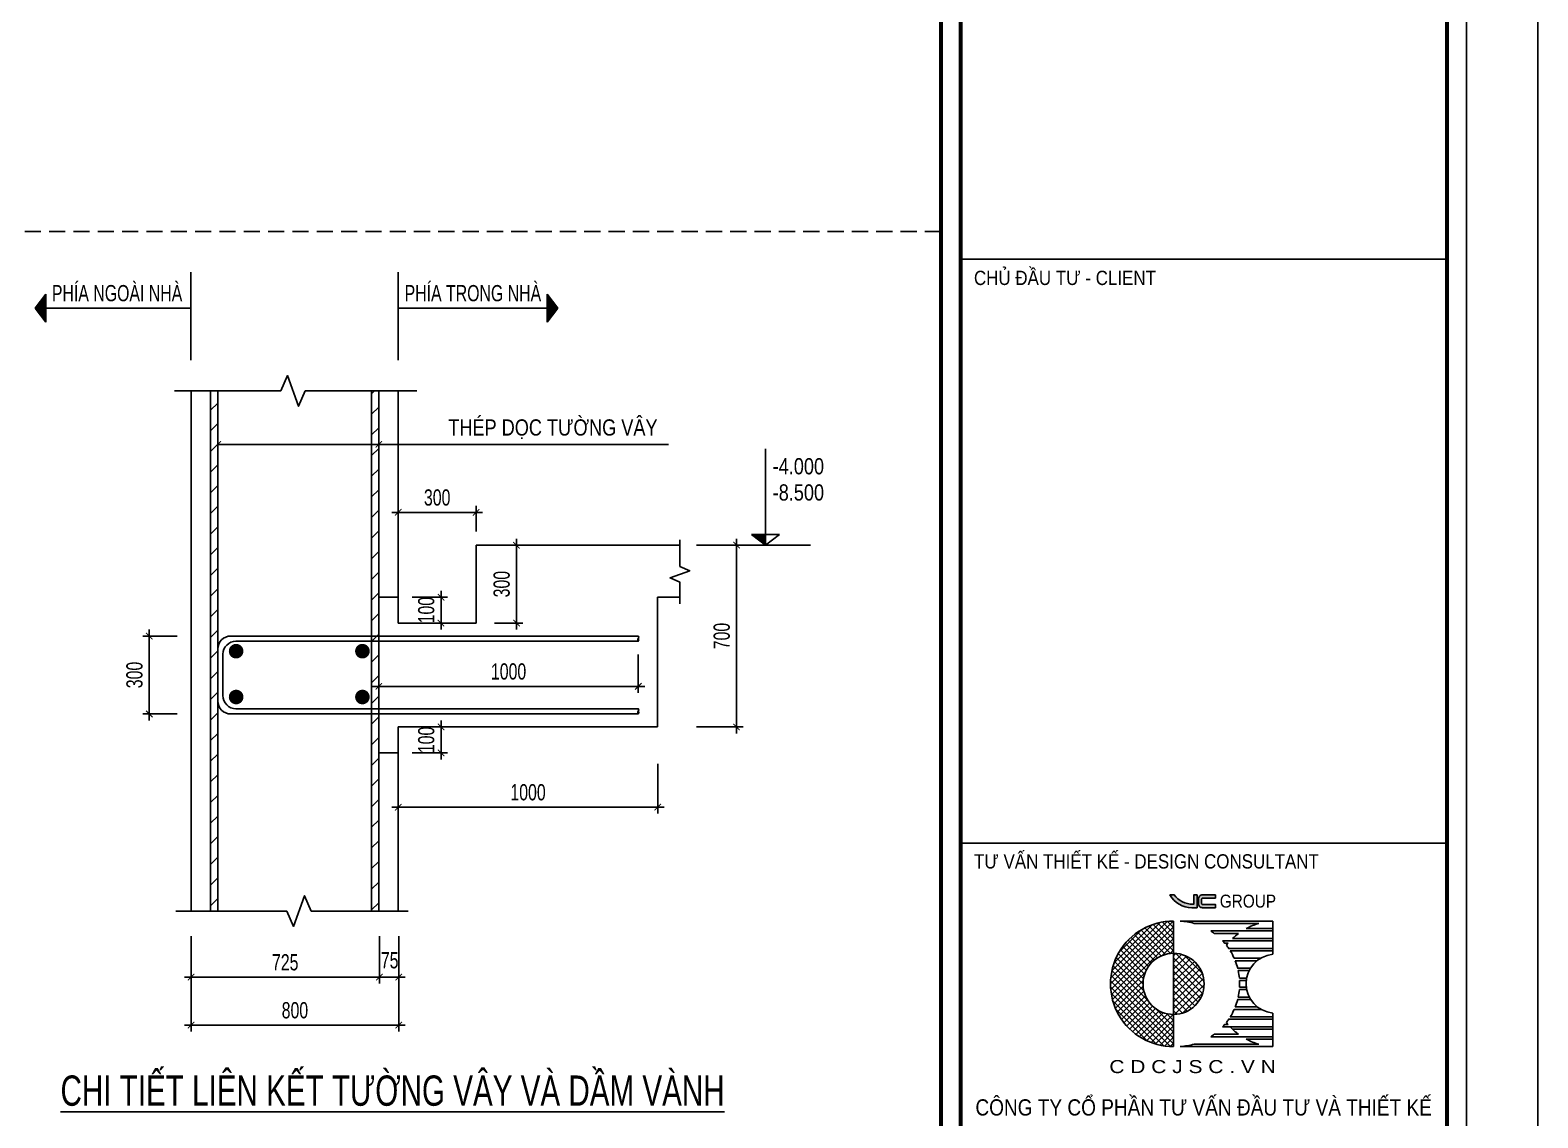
# Model space of a CAD drawing. Extents: x -492186 to 1868871, y -490204 to 147457.
# Drawn here: x -370470 to -323986, y 77991 to 111511 of the extents above; entities that cross this region are included whole.
import ezdxf
from ezdxf.enums import TextEntityAlignment as Align

# ---------------------------------------------------------------- set-up
doc = ezdxf.new("R2010")
doc.units = 0
doc.header["$LTSCALE"] = 250
doc.header["$MEASUREMENT"] = 0
doc.linetypes.add('HIDDEN', pattern=[0.375, 0.25, -0.125])
doc.layers.get('0').update_dxf_attribs({"linetype": 'CONTINUOUS'})
doc.layers.get('Defpoints').update_dxf_attribs({"linetype": 'CONTINUOUS'})
for name, color, linetype in [('CDC -TEXT KHUNG', 7, 'CONTINUOUS'), ('CDC-KHUNGTEN', 7, 'CONTINUOUS'), ('CDC.02.DIM', 1, 'CONTINUOUS'), ('CDC.03.BORDER', 3, 'CONTINUOUS'), ('CDC.04.HIDDEN', 8, 'HIDDEN'), ('CDC.05.STEEL', 4, 'CONTINUOUS'), ('CDC.06.TEXT', 2, 'CONTINUOUS'), ('CDC.10.HATCH', 9, 'CONTINUOUS'), ('CDC.11.NOTE', 8, 'CONTINUOUS')]:
    doc.layers.add(name, color=color, linetype=linetype)
doc.styles.add('arial', font='arial.ttf', dxfattribs={"width": 0.7})
doc.styles.add('KT CDC', font='arial.ttf', dxfattribs={"width": 0.85, "height": 200})
doc.styles.get("Standard").update_dxf_attribs({"font": 'arial.ttf', "width": 0.7})
doc.dimstyles.new('DIM 200-25', dxfattribs={"dimscale": 200, "dimtxt": 2.5, "dimasz": 1, "dimexe": 1, "dimexo": 0, "dimgap": 1, "dimtad": 1, "dimdec": 0, "dimlfac": 0.125, "dimdsep": 46, "dimtxsty": 'arial', "dimblk": 'ARCHTICK', "dimcen": 1, "dimdle": 1, "dimclrd": 256, "dimclre": 256, "dimclrt": 2, "dimadec": 0, "dimazin": 0, "dimtfac": 0.00072, "dimtdec": 0, "dimtix": 1, "dimtmove": 2, "dimatfit": 3, "dimldrblk": 'ARCHTICK', "dimfxl": 1, "dimtolj": 1, "dimlwd": -1, "dimlwe": -1, "dimarcsym": 1})
pattern_1 = [(45, (-54374.85, 1129.2), (-318.19805, 318.19805), [])]

# ---------------------------------------------------------------- blocks, each defined once
blk = doc.blocks.new('_ARCHTICK')
at = {"color": 0, "linetype": 'ByBlock', "const_width": 0.15}
blk.add_lwpolyline([(-0.5, -0.5), (0.5, 0.5)], dxfattribs=at)
blk = doc.blocks.new('*D87')
at = {"layer": 'CDC.02.DIM', "transparency": 16777216}
for p, q in [((-348691, 95839), (-348691, 89838)), ((-349922, 95639), (-348491, 95639)), ((-349922, 90038), (-348491, 90038))]:
    blk.add_line(p, q, dxfattribs=at)
at = {"layer": 'Defpoints', "color": 0, "transparency": 16777216}
for p in [(-349922, 95639), (-349922, 90038), (-348691, 90038)]:
    blk.add_point(p, dxfattribs=at)
at = {"layer": 'CDC.02.DIM', "transparency": 16777216, "xscale": 200, "yscale": 200, "zscale": 200}
for p, rotation in [((-348691, 95639), 90), ((-348691, 90038), 270)]:
    blk.add_blockref('_ARCHTICK', p, dxfattribs=dict(at, rotation=rotation))
at = {"layer": 'CDC.02.DIM', "color": 2, "transparency": 16777216, "insert": (-349147, 92839), "char_height": 500, "attachment_point": 5, "rotation": 90, "style": 'arial'}
blk.add_mtext('\\A1;700', dxfattribs=at)
blk = doc.blocks.new('*D88')
at = {"layer": 'CDC.02.DIM', "transparency": 16777216}
for p, q in [((-359121, 88896), (-359121, 87367)), ((-351118, 88896), (-351118, 87367)), ((-350918, 87567), (-359321, 87567))]:
    blk.add_line(p, q, dxfattribs=at)
at = {"layer": 'Defpoints', "color": 0, "transparency": 16777216}
for p in [(-359121, 88896), (-351118, 88896), (-359121, 87567)]:
    blk.add_point(p, dxfattribs=at)
at = {"layer": 'CDC.02.DIM', "transparency": 16777216, "xscale": 200, "yscale": 200, "zscale": 200, "rotation": 180}
blk.add_blockref('_ARCHTICK', (-359121, 87567), dxfattribs=at)
at = {"layer": 'CDC.02.DIM', "transparency": 16777216, "xscale": 200, "yscale": 200, "zscale": 200}
blk.add_blockref('_ARCHTICK', (-351118, 87567), dxfattribs=at)
at = {"layer": 'CDC.02.DIM', "color": 2, "transparency": 16777216, "insert": (-355120, 88022), "char_height": 500, "attachment_point": 5, "style": 'arial'}
blk.add_mtext('\\A1;1000', dxfattribs=at)
blk = doc.blocks.new('*D89')
at = {"layer": 'CDC.02.DIM', "transparency": 16777216}
for p, q in [((-359704, 83589), (-359704, 82127)), ((-359105, 83589), (-359105, 82127)), ((-359904, 82327), (-358905, 82327))]:
    blk.add_line(p, q, dxfattribs=at)
at = {"layer": 'Defpoints', "color": 0, "transparency": 16777216}
for p in [(-359704, 83589), (-359105, 83589), (-359105, 82327)]:
    blk.add_point(p, dxfattribs=at)
at = {"layer": 'CDC.02.DIM', "transparency": 16777216, "xscale": 200, "yscale": 200, "zscale": 200, "rotation": 180}
blk.add_blockref('_ARCHTICK', (-359704, 82327), dxfattribs=at)
at = {"layer": 'CDC.02.DIM', "transparency": 16777216, "xscale": 200, "yscale": 200, "zscale": 200}
blk.add_blockref('_ARCHTICK', (-359105, 82327), dxfattribs=at)
at = {"layer": 'CDC.02.DIM', "color": 2, "transparency": 16777216, "insert": (-359386, 82844), "char_height": 500, "attachment_point": 5, "style": 'arial'}
blk.add_mtext('\\A1;75', dxfattribs=at)
blk = doc.blocks.new('*D91')
at = {"layer": 'CDC.02.DIM', "transparency": 16777216}
for p, q in [((-365508, 83589), (-365508, 82127)), ((-359704, 83589), (-359704, 82127)), ((-365708, 82327), (-359504, 82327))]:
    blk.add_line(p, q, dxfattribs=at)
at = {"layer": 'Defpoints', "color": 0, "transparency": 16777216}
for p in [(-365508, 83589), (-359704, 83589), (-359704, 82327)]:
    blk.add_point(p, dxfattribs=at)
at = {"layer": 'CDC.02.DIM', "transparency": 16777216, "xscale": 200, "yscale": 200, "zscale": 200, "rotation": 180}
blk.add_blockref('_ARCHTICK', (-365508, 82327), dxfattribs=at)
at = {"layer": 'CDC.02.DIM', "transparency": 16777216, "xscale": 200, "yscale": 200, "zscale": 200}
blk.add_blockref('_ARCHTICK', (-359704, 82327), dxfattribs=at)
at = {"layer": 'CDC.02.DIM', "color": 2, "transparency": 16777216, "insert": (-362606, 82782), "char_height": 500, "attachment_point": 5, "style": 'arial'}
blk.add_mtext('\\A1;725', dxfattribs=at)
blk = doc.blocks.new('*D92')
at = {"layer": 'CDC.02.DIM', "transparency": 16777216}
for p, q in [((-359720, 92268), (-359720, 91089)), ((-351720, 92268), (-351720, 91089)), ((-359920, 91289), (-351520, 91289))]:
    blk.add_line(p, q, dxfattribs=at)
at = {"layer": 'Defpoints', "color": 0, "transparency": 16777216}
for p in [(-359720, 92268), (-351720, 92268), (-351720, 91289)]:
    blk.add_point(p, dxfattribs=at)
at = {"layer": 'CDC.02.DIM', "transparency": 16777216, "xscale": 200, "yscale": 200, "zscale": 200, "rotation": 180}
blk.add_blockref('_ARCHTICK', (-359720, 91289), dxfattribs=at)
at = {"layer": 'CDC.02.DIM', "transparency": 16777216, "xscale": 200, "yscale": 200, "zscale": 200}
blk.add_blockref('_ARCHTICK', (-351720, 91289), dxfattribs=at)
at = {"layer": 'CDC.02.DIM', "color": 2, "transparency": 16777216, "insert": (-355720, 91745), "char_height": 500, "attachment_point": 5, "style": 'arial'}
blk.add_mtext('\\A1;1000', dxfattribs=at)
blk = doc.blocks.new('*D94')
at = {"layer": 'CDC.02.DIM', "transparency": 16777216}
for p, q in [((-365508, 83589), (-365508, 80649)), ((-359105, 83589), (-359105, 80649)), ((-365708, 80849), (-358905, 80849))]:
    blk.add_line(p, q, dxfattribs=at)
at = {"layer": 'Defpoints', "color": 0, "transparency": 16777216}
for p in [(-365508, 83589), (-359105, 83589), (-359105, 80849)]:
    blk.add_point(p, dxfattribs=at)
at = {"layer": 'CDC.02.DIM', "transparency": 16777216, "xscale": 200, "yscale": 200, "zscale": 200, "rotation": 180}
blk.add_blockref('_ARCHTICK', (-365508, 80849), dxfattribs=at)
at = {"layer": 'CDC.02.DIM', "transparency": 16777216, "xscale": 200, "yscale": 200, "zscale": 200}
blk.add_blockref('_ARCHTICK', (-359105, 80849), dxfattribs=at)
at = {"layer": 'CDC.02.DIM', "color": 2, "transparency": 16777216, "insert": (-362307, 81304), "char_height": 500, "attachment_point": 5, "style": 'arial'}
blk.add_mtext('\\A1;800', dxfattribs=at)
blk = doc.blocks.new('*D97')
at = {"layer": 'CDC.02.DIM', "transparency": 16777216}
for p, q in [((-359121, 96064), (-359121, 96851)), ((-356721, 96064), (-356721, 96851)), ((-359321, 96651), (-356521, 96651))]:
    blk.add_line(p, q, dxfattribs=at)
at = {"layer": 'Defpoints', "color": 0, "transparency": 16777216}
for p in [(-356721, 96651), (-359121, 96064), (-356721, 96064)]:
    blk.add_point(p, dxfattribs=at)
at = {"layer": 'CDC.02.DIM', "transparency": 16777216, "xscale": 200, "yscale": 200, "zscale": 200, "rotation": 180}
blk.add_blockref('_ARCHTICK', (-359121, 96651), dxfattribs=at)
at = {"layer": 'CDC.02.DIM', "transparency": 16777216, "xscale": 200, "yscale": 200, "zscale": 200}
blk.add_blockref('_ARCHTICK', (-356721, 96651), dxfattribs=at)
at = {"layer": 'CDC.02.DIM', "color": 2, "transparency": 16777216, "insert": (-357921, 97106), "char_height": 500, "attachment_point": 5, "style": 'arial'}
blk.add_mtext('\\A1;300', dxfattribs=at)
blk = doc.blocks.new('*D98')
at = {"layer": 'CDC.02.DIM', "transparency": 16777216}
for p, q in [((-355477, 95839), (-355477, 93039)), ((-356151, 95639), (-355277, 95639)), ((-356151, 93239), (-355277, 93239))]:
    blk.add_line(p, q, dxfattribs=at)
at = {"layer": 'Defpoints', "color": 0, "transparency": 16777216}
for p in [(-356151, 95639), (-356151, 93239), (-355477, 93239)]:
    blk.add_point(p, dxfattribs=at)
at = {"layer": 'CDC.02.DIM', "transparency": 16777216, "xscale": 200, "yscale": 200, "zscale": 200}
for p, rotation in [((-355477, 95639), 90), ((-355477, 93239), 270)]:
    blk.add_blockref('_ARCHTICK', p, dxfattribs=dict(at, rotation=rotation))
at = {"layer": 'CDC.02.DIM', "color": 2, "transparency": 16777216, "insert": (-355932, 94439), "char_height": 500, "attachment_point": 5, "rotation": 90, "style": 'arial'}
blk.add_mtext('\\A1;300', dxfattribs=at)
blk = doc.blocks.new('*D128')
at = {"layer": 'CDC.02.DIM', "transparency": 16777216}
for p, q in [((-357802, 90037), (-357802, 90237)), ((-358697, 90037), (-357602, 90037)), ((-357802, 89238), (-357802, 90037)), ((-358697, 89238), (-357602, 89238)), ((-357802, 89238), (-357802, 89038))]:
    blk.add_line(p, q, dxfattribs=at)
at = {"layer": 'Defpoints', "color": 0, "transparency": 16777216}
for p in [(-358697, 90037), (-357802, 90037), (-358697, 89238)]:
    blk.add_point(p, dxfattribs=at)
at = {"layer": 'CDC.02.DIM', "transparency": 16777216, "xscale": 200, "yscale": 200, "zscale": 200}
for p, rotation in [((-357802, 90037), 270), ((-357802, 89238), 90)]:
    blk.add_blockref('_ARCHTICK', p, dxfattribs=dict(at, rotation=rotation))
at = {"layer": 'CDC.02.DIM', "color": 2, "transparency": 16777216, "insert": (-358257, 89638), "char_height": 500, "attachment_point": 5, "rotation": 90, "style": 'arial'}
blk.add_mtext('\\A1;100', dxfattribs=at)
blk = doc.blocks.new('*D129')
at = {"layer": 'CDC.02.DIM', "transparency": 16777216}
for p, q in [((-358697, 94037), (-357602, 94037)), ((-357802, 94037), (-357802, 94237)), ((-357802, 93238), (-357802, 94037)), ((-358697, 93238), (-357602, 93238)), ((-357802, 93238), (-357802, 93038))]:
    blk.add_line(p, q, dxfattribs=at)
at = {"layer": 'Defpoints', "color": 0, "transparency": 16777216}
for p in [(-358697, 94037), (-357802, 94037), (-358697, 93238)]:
    blk.add_point(p, dxfattribs=at)
at = {"layer": 'CDC.02.DIM', "transparency": 16777216, "xscale": 200, "yscale": 200, "zscale": 200}
for p, rotation in [((-357802, 94037), 270), ((-357802, 93238), 90)]:
    blk.add_blockref('_ARCHTICK', p, dxfattribs=dict(at, rotation=rotation))
at = {"layer": 'CDC.02.DIM', "color": 2, "transparency": 16777216, "insert": (-358257, 93638), "char_height": 500, "attachment_point": 5, "rotation": 90, "style": 'arial'}
blk.add_mtext('\\A1;100', dxfattribs=at)
blk = doc.blocks.new('*D135')
at = {"layer": 'CDC.02.DIM', "transparency": 16777216}
for p, q in [((-366798, 93039), (-366798, 90239)), ((-365941, 92839), (-366998, 92839)), ((-365941, 90439), (-366998, 90439))]:
    blk.add_line(p, q, dxfattribs=at)
at = {"layer": 'Defpoints', "color": 0, "transparency": 16777216}
for p in [(-365941, 92839), (-366798, 90439), (-365941, 90439)]:
    blk.add_point(p, dxfattribs=at)
at = {"layer": 'CDC.02.DIM', "transparency": 16777216, "xscale": 200, "yscale": 200, "zscale": 200}
for p, rotation in [((-366798, 92839), 90), ((-366798, 90439), 270)]:
    blk.add_blockref('_ARCHTICK', p, dxfattribs=dict(at, rotation=rotation))
at = {"layer": 'CDC.02.DIM', "color": 2, "transparency": 16777216, "insert": (-367253, 91639), "char_height": 500, "attachment_point": 5, "rotation": 90, "style": 'arial'}
blk.add_mtext('\\A1;300', dxfattribs=at)
blk = doc.blocks.new('CDTA1')
at = {"layer": 'CDC-KHUNGTEN', "color": 6, "lineweight": 25}
blk.add_line((0, 90), (-75, 90), dxfattribs=at)
at = {"layer": 'CDC-KHUNGTEN', "color": 6, "style": 'KT CDC', "width": 0.85}
blk.add_text('CHỦ ĐẦU TƯ - CLIENT', height=2.2, dxfattribs=at).set_placement((-72.93, 86))
blk = doc.blocks.new('LOGOmoi')
at = {"layer": 'CDC -TEXT KHUNG'}
h = blk.add_hatch(color=1, dxfattribs=at)
h.paths.add_polyline_path([(1.458, 5.453), (1.257, 5.453), (1.257, 4.876), (1.208, 4.876, -0.237912), (0.058, 5.453), (-0.203, 5.453, 0.272847), (1.139, 4.665), (1.458, 4.665)])
h.paths.add_polyline_path([(2.588, 5.453), (1.796, 5.453, 0.414214), (1.539, 5.196), (1.539, 4.922, 0.414214), (1.796, 4.665), (2.588, 4.665), (2.588, 4.866), (1.796, 4.866, -0.414214), (1.739, 4.922), (1.739, 5.196, -0.414214), (1.796, 5.253), (2.588, 5.253)])
h = blk.add_hatch(dxfattribs=at)
h.set_pattern_fill('ANSI37', color=102, scale=2.293939, angle=360, style=0)
h.set_pattern_definition([(45, (-2844.4439, 636.61023), (-0.178426552, 0.178426553), []), (135, (-2844.4439, 636.61023), (-0.178426552, -0.178426553), [])])
edge = h.paths.add_edge_path()
edge.add_arc((0.017, -0.003), 1.874, 90, 270)
edge.add_line((0.017, -1.876), (0.017, -3.844))
edge.add_line((0.017, -3.844), (-0.171, -3.839))
edge.add_line((-0.171, -3.839), (-0.36, -3.826))
edge.add_line((-0.36, -3.826), (-0.547, -3.803))
edge.add_line((-0.547, -3.803), (-0.733, -3.77))
edge.add_line((-0.733, -3.77), (-0.917, -3.729))
edge.add_line((-0.917, -3.729), (-1.099, -3.679))
edge.add_line((-1.099, -3.679), (-1.278, -3.619))
edge.add_line((-1.278, -3.619), (-1.454, -3.551))
edge.add_line((-1.454, -3.551), (-1.626, -3.475))
edge.add_line((-1.626, -3.475), (-1.795, -3.39))
edge.add_line((-1.795, -3.39), (-1.959, -3.297))
edge.add_line((-1.959, -3.297), (-2.119, -3.196))
edge.add_line((-2.119, -3.196), (-2.273, -3.088))
edge.add_line((-2.273, -3.088), (-2.422, -2.972))
edge.add_line((-2.422, -2.972), (-2.564, -2.848))
edge.add_line((-2.564, -2.848), (-2.701, -2.718))
edge.add_line((-2.701, -2.718), (-2.831, -2.582))
edge.add_line((-2.831, -2.582), (-2.954, -2.439))
edge.add_line((-2.954, -2.439), (-3.07, -2.29))
edge.add_line((-3.07, -2.29), (-3.179, -2.136))
edge.add_line((-3.179, -2.136), (-3.28, -1.976))
edge.add_line((-3.28, -1.976), (-3.373, -1.812))
edge.add_line((-3.373, -1.812), (-3.458, -1.644))
edge.add_line((-3.458, -1.644), (-3.534, -1.471))
edge.add_line((-3.534, -1.471), (-3.602, -1.295))
edge.add_line((-3.602, -1.295), (-3.661, -1.116))
edge.add_line((-3.661, -1.116), (-3.712, -0.934))
edge.add_line((-3.712, -0.934), (-3.753, -0.75))
edge.add_line((-3.753, -0.75), (-3.785, -0.564))
edge.add_line((-3.785, -0.564), (-3.808, -0.377))
edge.add_line((-3.808, -0.377), (-3.822, -0.189))
edge.add_line((-3.822, -0.189), (-3.827, 0))
edge.add_line((-3.827, 0), (-3.822, 0.189))
edge.add_line((-3.822, 0.189), (-3.808, 0.377))
edge.add_line((-3.808, 0.377), (-3.785, 0.564))
edge.add_line((-3.785, 0.564), (-3.753, 0.75))
edge.add_line((-3.753, 0.75), (-3.712, 0.934))
edge.add_line((-3.712, 0.934), (-3.661, 1.116))
edge.add_line((-3.661, 1.116), (-3.602, 1.295))
edge.add_line((-3.602, 1.295), (-3.534, 1.471))
edge.add_line((-3.534, 1.471), (-3.458, 1.644))
edge.add_line((-3.458, 1.644), (-3.373, 1.812))
edge.add_line((-3.373, 1.812), (-3.28, 1.976))
edge.add_line((-3.28, 1.976), (-3.179, 2.136))
edge.add_line((-3.179, 2.136), (-3.07, 2.29))
edge.add_line((-3.07, 2.29), (-2.954, 2.439))
edge.add_line((-2.954, 2.439), (-2.831, 2.582))
edge.add_line((-2.831, 2.582), (-2.701, 2.718))
edge.add_line((-2.701, 2.718), (-2.564, 2.848))
edge.add_line((-2.564, 2.848), (-2.422, 2.972))
edge.add_line((-2.422, 2.972), (-2.273, 3.088))
edge.add_line((-2.273, 3.088), (-2.119, 3.196))
edge.add_line((-2.119, 3.196), (-1.959, 3.297))
edge.add_line((-1.959, 3.297), (-1.795, 3.39))
edge.add_line((-1.795, 3.39), (-1.626, 3.475))
edge.add_line((-1.626, 3.475), (-1.454, 3.551))
edge.add_line((-1.454, 3.551), (-1.278, 3.619))
edge.add_line((-1.278, 3.619), (-1.099, 3.679))
edge.add_line((-1.099, 3.679), (-0.917, 3.729))
edge.add_line((-0.917, 3.729), (-0.733, 3.77))
edge.add_line((-0.733, 3.77), (-0.547, 3.803))
edge.add_line((-0.547, 3.803), (-0.36, 3.826))
edge.add_line((-0.36, 3.826), (-0.171, 3.839))
edge.add_line((-0.171, 3.839), (0.017, 3.844))
edge.add_line((0.017, 3.844), (0.017, 1.871))
h = blk.add_hatch(dxfattribs=at)
h.set_pattern_fill('ANSI37', color=1, scale=2.293939, angle=360, style=0)
h.set_pattern_definition([(45, (-486.53502, -144.21504), (-0.20275745, 0.20275745), []), (135, (-486.53502, -144.21504), (-0.20275745, -0.20275745), [])])
h.paths.add_polyline_path([(0.017, 1.871), (0.017, -1.812), (0.017, -1.876, 0.414214), (1.891, -0.003, 0.414214)])
at = {"layer": 'CDC -TEXT KHUNG', "color": 102}
for p, q in [((0.017, 3.844), (0.017, -1.812)), ((0.422, 3.849), (6.095, 3.849)), ((1.279, 3.701), (5.239, 3.701)), ((6.095, 3.849), (6.095, 1.812)), ((2.296, 3.242), (6.095, 3.242)), ((2.511, 3.093), (4.006, 3.093)), ((3.638, 2.782), (6.095, 2.782)), ((4.474, 3.39), (6.095, 3.39)), ((3.027, 2.634), (6.095, 2.634)), ((3.159, 2.485), (3.358, 2.485)), ((3.396, 2.175), (6.095, 2.175)), ((3.493, 2.026), (6.095, 2.026)), ((3.736, 1.567), (5.365, 1.567)), ((3.798, 1.418), (5.152, 1.418)), ((3.948, 0.959), (4.747, 0.959)), ((3.983, 0.81), (4.664, 0.81)), ((4.053, 0.351), (4.509, 0.351)), ((4.064, 0.203), (4.486, 0.203)), ((3.983, -0.81), (4.664, -0.81)), ((4.053, -0.351), (4.509, -0.351)), ((4.064, -0.203), (4.486, -0.203)), ((0.017, -1.812), (0.017, -3.844)), ((3.736, -1.567), (5.365, -1.567)), ((3.798, -1.418), (5.152, -1.418)), ((3.948, -0.959), (4.747, -0.959)), ((6.095, -1.788), (6.095, -3.844)), ((3.027, -2.634), (6.095, -2.634)), ((3.159, -2.485), (3.358, -2.485)), ((3.396, -2.175), (6.095, -2.175)), ((3.493, -2.026), (6.095, -2.026)), ((1.279, -3.696), (5.239, -3.696)), ((2.296, -3.242), (6.095, -3.242)), ((2.511, -3.093), (4.006, -3.093)), ((3.638, -2.782), (6.095, -2.782)), ((4.474, -3.39), (6.095, -3.39)), ((0.013, -3.844), (0.017, -3.844)), ((0.422, -3.844), (6.095, -3.844))]:
    blk.add_line(p, q, dxfattribs=at)
at = {"layer": 'CDC -TEXT KHUNG'}
blk.add_line((3.781, 1.212), (3.781, 1.212), dxfattribs=at)
at = {"layer": 'CDC -TEXT KHUNG', "color": 1}
for points in [[(1.458, 5.453), (1.257, 5.453), (1.257, 4.876), (1.208, 4.876, -0.237912), (0.058, 5.453), (-0.203, 5.453, 0.272847), (1.139, 4.665), (1.458, 4.665)], [(2.588, 5.453), (1.796, 5.453, 0.414214), (1.539, 5.196), (1.539, 4.922, 0.414214), (1.796, 4.665), (2.588, 4.665), (2.588, 4.866), (1.796, 4.866, -0.414214), (1.739, 4.922), (1.739, 5.196, -0.414214), (1.796, 5.253), (2.588, 5.253)]]:
    blk.add_lwpolyline(points, format="xyb", close=True, dxfattribs=at)
at = {"layer": 'CDC -TEXT KHUNG', "color": 102}
blk.add_circle((0.017, -0.003), 1.874, dxfattribs=at)
blk.add_arc((0, 0), 3.849, 89.74488, 270.25512, dxfattribs=at)
at = {"layer": 'CDC -TEXT KHUNG', "color": 112}
blk.add_ellipse((0.22, 0), major_axis=(-2.722, 2.722), ratio=1, start_param=-1.064136, end_param=-0.838054, dxfattribs=at)
at = {"layer": 'CDC -TEXT KHUNG', "color": 102}
for centre, major_axis, start_param, end_param in [((6.298, 0), (2.722, 2.722), 1.064136, 1.278853), ((0.22, 0), (-2.722, 2.722), -1.423028, -1.355019), ((6.298, 0), (-2.722, 2.722), -0.147768, -0.022458), ((0.22, 0), (2.722, 2.722), 6.199614, 6.251308), ((6.298, 0), (-2.722, 2.722), 0.083571, 0.124553), ((0.22, 0), (-2.722, 2.722), 4.527318, 4.587836), ((0.22, 0), (-2.722, 2.722), 4.346177, 4.481253), ((0.22, 0), (-2.722, 2.722), 4.178765, 4.304301), ((6.275, 0.012), (1.279, 1.279), 0.884906, 3.827483), ((0.22, 0), (2.722, 2.722), 5.589142, 5.7099), ((0.22, 0), (2.722, 2.722), 5.445131, 5.550443), ((0.22, 0), (-2.722, 2.722), 3.714878, 3.835636), ((0.22, 0), (2.722, 2.722), 4.943525, 5.078601), ((0.22, 0), (-2.722, 2.722), 3.549681, 3.675216), ((0.22, 0), (-2.722, 2.722), 3.17347, 3.225164), ((0.22, 0), (2.722, 2.722), 4.836942, 4.89746), ((6.298, 0), (-2.722, 2.722), 1.446243, 1.487225), ((6.298, 0), (-2.722, 2.722), 1.538919, 1.718564), ((0.22, 0.005), (2.722, 2.722), 3.979647, 4.205729), ((0.22, 0), (-2.722, 2.722), 2.925816, 2.993825), ((6.298, 0), (2.722, 2.722), 3.433536, 3.648253)]:
    blk.add_ellipse(centre, major_axis=major_axis, ratio=1, start_param=start_param, end_param=end_param, dxfattribs=at)
at = {"layer": 'CDC -TEXT KHUNG', "color": 1, "style": 'KT CDC', "width": 0.85}
blk.add_text('GROUP', height=0.792, dxfattribs=at).set_placement((2.853, 4.674))
at = {"layer": 'CDC -TEXT KHUNG', "color": 102, "style": 'KT CDC', "width": 1.15}
blk.add_text('C D C J S C . V N', height=0.8, dxfattribs=at).set_placement((-3.921, -5.472))
blk = doc.blocks.new('KHUNG TEN')
at = {"layer": 'CDC-KHUNGTEN', "color": 6, "lineweight": 25}
blk.add_line((82700, 28900), (75200, 28900), dxfattribs=at)
at = {"layer": 'CDC-KHUNGTEN', "color": 8}
blk.add_lwpolyline([(75096, 1100), (83000, 1100), (83000, 58300), (3000, 58300), (3000, 1100), (75096, 1100)], dxfattribs=at)
at = {"layer": 'CDC-KHUNGTEN', "color": 255, "lineweight": 60}
blk.add_lwpolyline([(74900, 1400), (74900, 58000), (3300, 58000), (3300, 1400), (74900, 1400)], close=True, dxfattribs=at)
blk.add_lwpolyline([(75200, 1400), (82700, 1400), (82700, 58000), (75200, 58000), (75200, 1400)], dxfattribs=at)
at = {"layer": 'Defpoints', "color": 1, "ltscale": 0.2}
blk.add_lwpolyline([(0, 0), (0, 59400), (84100, 59400), (84100, 0), (0, 0)], close=True, dxfattribs=at)
at = {"layer": 'CDC-KHUNGTEN'}
for name, p, xscale, yscale, zscale in [('CDTA1', (82700, 28900), 100, 100, 100), ('LOGOmoi', (78480, 26732), 251.3908497502836, 251.3908497502836, 251.3908497502836)]:
    blk.add_blockref(name, p, dxfattribs=dict(at, xscale=xscale, yscale=yscale, zscale=zscale))
at = {"layer": 'CDC -TEXT KHUNG', "style": 'KT CDC', "width": 0.85}
blk.add_text('TƯ VẤN THIẾT KẾ - DESIGN CONSULTANT', height=220, dxfattribs=at).set_placement((78066, 28509), align=Align.CENTER)
at = {"layer": 'CDC-KHUNGTEN', "color": 6, "style": 'KT CDC', "width": 0.84}
blk.add_text('CÔNG TY CỔ PHẦN TƯ VẤN ÐẦU TƯ VÀ THIẾT KẾ', height=250, dxfattribs=at).set_placement((75430, 24703))

msp = doc.modelspace()

# ---------------------------------------------------------------- hatches: boundary and pattern name
at = {"layer": 'CDC.10.HATCH'}
h = msp.add_hatch(dxfattribs=at)
h.set_pattern_fill('ANSI31', color=256, scale=3600, style=0)
h.set_pattern_definition(pattern_1)
h.paths.add_polyline_path([(-364685.7, 99601), (-364909.2, 99601), (-364909.2, 98330.1), (-364685.7, 98330.1)])
h.paths.add_polyline_path([(-364909.2, 84363.8), (-364685.7, 84363.8), (-364685.7, 98330.1), (-364909.2, 98330.1)])
h.paths.add_polyline_path([(-364685.7, 100393.5), (-364909.2, 100393.5), (-364909.2, 99601), (-364685.7, 99601)])
h = msp.add_hatch(dxfattribs=at)
h.set_pattern_fill('ANSI31', color=256, scale=3600, style=0)
h.set_pattern_definition(pattern_1)
h.paths.add_polyline_path([(-359720, 98600.6), (-359943.5, 98600.6), (-359943.5, 98330.1), (-359720, 98330.1)])
h.paths.add_polyline_path([(-359720, 99601), (-359943.5, 99601), (-359943.5, 98600.6), (-359720, 98600.6)])
edge = h.paths.add_edge_path()
edge.add_line((-359720, 91909.5), (-359943.5, 91909.5))
edge.add_line((-359943.5, 91909.5), (-359943.5, 84369.6))
edge.add_line((-359943.5, 84363.8), (-359720, 84363.8))
edge.add_line((-359720, 84363.8), (-359720, 91909.5))
h.paths.add_polyline_path([(-359943.5, 91909.5), (-359720, 91909.5), (-359720, 98330.1), (-359943.5, 98330.1)])
h.paths.add_polyline_path([(-359720, 100393.5), (-359943.5, 100393.5), (-359943.5, 99601), (-359720, 99601)])

# ---------------------------------------------------------------- linework, layer by layer
at = {"layer": 'CDC.03.BORDER'}
for p, q in [((-365508, 100393.5), (-365508, 84363.8)), ((-359121.3, 100393.5), (-359121.3, 93239.2, 0)), ((-356721.3, 95639.2, 0), (-350438.3, 95639.2, 0)), ((-356721.3, 95639.2, 0), (-356721.3, 93239.2, 0)), ((-359721.3, 94038.2, 0), (-359121.3, 94038.2, 0)), ((-351126.3, 90038.2, 0), (-351126.3, 94039.2, 0)), ((-351126.3, 94039.2, 0), (-350438.3, 94039.2, 0)), ((-359121.3, 93239.2, 0), (-356721.3, 93239.2, 0)), ((-351126.3, 90046.2, 0), (-351126.3, 93239.2, 0)), ((-359121.3, 90046.2, 0), (-359121.3, 84363.8)), ((-359121.3, 90046.2, 0), (-351126.3, 90046.2, 0)), ((-359721.3, 89238.2, 0), (-359121.3, 89238.2, 0))]:
    msp.add_line(p, q, dxfattribs=at)
at = {"layer": 'CDC.04.HIDDEN', "ltscale": 8}
msp.add_line((-342386, 105308.5), (-398286.2, 105308.5), dxfattribs=at)
at = {"layer": 'CDC.05.STEEL'}
for p, q in [((-364909.2, 100393.5), (-364909.2, 84363.8)), ((-364685.7, 100393.5), (-364685.7, 84363.8)), ((-359943.5, 100393.5), (-359943.5, 93912.1)), ((-359720, 100393.5), (-359720, 93912.1)), ((-359943.5, 93912.1), (-359943.5, 84363.8)), ((-359720, 93912.1), (-359720, 84363.8))]:
    msp.add_line(p, q, dxfattribs=at)
at = {"layer": 'CDC.05.STEEL', "elevation": 0}
for points in [[(-351720, 90439.2), (-364286.5, 90439.2, -0.4142136), (-364685.7, 90838.4), (-364685.7, 92440, -0.4142136), (-364286.5, 92839.2), (-351720, 92839.2, -0.3639702), (-351720, 92759.4, 0.3639702), (-351720, 92679.5, 0.3639702), (-351720, 92759.4)], [(-351720, 92679.5), (-364126.8, 92679.5, 0.4142136), (-364526, 92280.4), (-364526, 91004.1, 0.4185948), (-364126.8, 90598.9), (-351720, 90598.9, -0.3639702), (-351720, 90522.9, 0.3639702), (-351720, 90439.2, 0.3639702), (-351720, 90522.9)]]:
    msp.add_lwpolyline(points, format="xyb", dxfattribs=at)
at = {"layer": 'CDC.05.STEEL', "const_width": 225, "elevation": 0}
for points in [[(-364199.6, 92293, -1), (-364040.5, 92452.1, -1)], [(-360305.8, 92293, -1), (-360146.7, 92452.1, -1)], [(-364199.6, 90880.4, -1), (-364040.5, 91039.5, -1)], [(-360305.8, 90880.4, -1), (-360146.7, 91039.5, -1)]]:
    msp.add_lwpolyline(points, format="xyb", close=True, dxfattribs=at)
at = {"layer": 'CDC.11.NOTE'}
for p, q in [((-365521.3, 101337.6), (-365521.3, 104051.8)), ((-359121.3, 101337.6), (-359121.3, 104051.8)), ((-370313.9, 102943.3), (-369982.8, 103375.3)), ((-369982.8, 102511.3), (-369982.8, 103375.3)), ((-354197.1, 102943.3), (-354528.1, 103375.3)), ((-354528.1, 102511.3), (-354528.1, 103375.3)), ((-370313.9, 102943.3), (-369982.8, 102511.3)), ((-365521.3, 102943.3), (-369982.8, 102943.3)), ((-359121.3, 102943.3), (-354528.1, 102943.3)), ((-354197.1, 102943.3), (-354528.1, 102511.3)), ((-364697.3, 98747.3), (-350789.4, 98747.3)), ((-347794.2, 95639.2), (-347794.2, 98612.3)), ((-347794.2, 95639.2), (-348225.3, 95969.6)), ((-348225.3, 95969.6), (-347363.1, 95969.6)), ((-347794.2, 95639.2), (-347363.1, 95969.6)), ((-348691.5, 95639.2), (-346414.2, 95639.2))]:
    msp.add_line(p, q, dxfattribs=at)
for points in [[(-366022.7, 100393.5), (-362743.4, 100393.5), (-362537.8, 100867.2), (-362193, 99919.9), (-361987.4, 100393.5), (-358543.9, 100393.5)], [(-365974.6, 84363.8), (-362560.2, 84363.8), (-362355, 83891.2), (-362011, 84836.4), (-361805.8, 84363.8), (-358813.2, 84363.8)]]:
    msp.add_lwpolyline(points, dxfattribs=at)
at = {"layer": 'CDC.11.NOTE', "elevation": 0}
msp.add_lwpolyline([(-350438.3, 93836.8), (-350438.3, 94499.2), (-350741.4, 94630.8), (-350135.2, 94851.5), (-350438.3, 94983.1), (-350438.3, 95807.5)], dxfattribs=at)
at = {"layer": 'CDC.11.NOTE'}
for points in [[(-369982.8, 103375.3), (-370313.9, 102943.3), (-369982.8, 102943.3), (-370313.9, 102943.3)], [(-354528.1, 103375.3), (-354197.1, 102943.3), (-354528.1, 102943.3), (-354197.1, 102943.3)], [(-369982.8, 102511.3), (-370313.9, 102943.3), (-369982.8, 102943.3), (-370313.9, 102943.3)], [(-354528.1, 102511.3), (-354197.1, 102943.3), (-354528.1, 102943.3), (-354197.1, 102943.3)], [(-348225.3, 95969.6), (-347794.2, 95639.2), (-347794.2, 95969.6), (-347794.2, 95639.2)]]:
    msp.add_solid(points, dxfattribs=at)

# ---------------------------------------------------------------- block references
at = {"layer": 'CDC.06.TEXT', "xscale": 2, "yscale": 2, "zscale": 2}
msp.add_blockref('KHUNG TEN', (-492186, 28656.9), dxfattribs=at)
at = {"layer": 'CDC.11.NOTE', "xscale": 200, "yscale": 200, "zscale": 200, "rotation": 180}
for p in [(-364685.7, 98747.3), (-359720, 98747.3)]:
    msp.add_blockref('_ARCHTICK', p, dxfattribs=at)

# ---------------------------------------------------------------- texts
at = {"layer": 'CDC.06.TEXT', "style": 'arial', "width": 0.7}
for s, p in [('PHÍA NGOÀI NHÀ', (-369800.1, 103156.3)), ('PHÍA TRONG NHÀ', (-358925.1, 103156.3))]:
    msp.add_text(s, height=500, dxfattribs=at).set_placement(p)
at = {"layer": 'CDC.06.TEXT', "style": 'arial', "width": 0.8}
for s, p in [('THÉP DỌC TƯỜNG VÂY', (-354352.5, 99279.4)), ('-4.000', (-346785.5, 98072.4, 0)), ('-8.500', (-346785.5, 97264.4, 0))]:
    msp.add_text(s, height=500, dxfattribs=at).set_placement(p, align=Align.MIDDLE)
at = {"layer": 'CDC.06.TEXT', "width": 0.7}
msp.add_text('%%UCHI TIẾT LIÊN KẾT TƯỜNG VÂY VÀ DẦM VÀNH', height=933.333, dxfattribs=at).set_placement((-369534.2, 78363.4))

# ---------------------------------------------------------------- dimensions: what is measured, and where the dimension line sits
at = {"layer": 'CDC.02.DIM'}
for base, p1, p2, picture, middle in [((-356721.3, 96650.7), (-359121.3, 96064), (-356721.3, 96064), '*D97', (-357921.3, 97106.1)), ((-351720, 91289.4, 0), (-359720, 92268, 0), (-351720, 92268, 0), '*D92', (-355720, 91744.6, 0)), ((-359121.3, 87567.1, 0), (-351118.3, 88896.1, 0), (-359121.3, 88896.1, 0), '*D88', (-355119.8, 88022.4, 0)), ((-359704.0153, 82326.84), (-365507.9513, 83589.0717), (-359704.0153, 83589.0717), '*D91', (-362605.9833, 82782.1265)), ((-359105.3, 80848.8), (-365508, 83589.1), (-359105.3, 83589.1), '*D94', (-362306.6, 81304.1))]:
    dim = msp.add_linear_dim(base=base, p1=p1, p2=p2, dimstyle='DIM 200-25', dxfattribs=at)
    dim.commit()
    dim.dimension.update_dxf_attribs({"geometry": picture, "text_midpoint": middle})
for base, p1, p2, picture, middle in [((-355477, 93239.2), (-356150.8, 95639.2), (-356150.8, 93239.2), '*D98', (-355932.4, 94439.2)), ((-348691.5, 90038.2), (-349922.3, 95639.2), (-349922.3, 90038.2), '*D87', (-349146.8, 92838.7)), ((-357801.9, 94037.2, 0), (-358696.8, 93238.2, 0), (-358696.8, 94037.2, 0), '*D129', (-358257.2, 93637.7, 0)), ((-366797.9, 90439.2), (-365941.2, 92839.2), (-365941.2, 90439.2), '*D135', (-367253.4, 91639.2)), ((-357801.9, 90037.2, 0), (-358696.8, 89238.2, 0), (-358696.8, 90037.2, 0), '*D128', (-358257.2, 89637.7, 0))]:
    dim = msp.add_linear_dim(base=base, p1=p1, p2=p2, angle=90, dimstyle='DIM 200-25', dxfattribs=at)
    dim.commit()
    dim.dimension.update_dxf_attribs({"geometry": picture, "text_midpoint": middle})
dim = msp.add_linear_dim(base=(-359105.3, 82326.8), p1=(-359704, 83589.1), p2=(-359105.3, 83589.1), angle=180, dimstyle='DIM 200-25', dxfattribs=at)
dim.commit()
dim.dimension.update_dxf_attribs({"geometry": '*D89', "text_midpoint": (-359386.2, 82843.5), "dimtype": 160})

doc.saveas('drawing.dxf')
